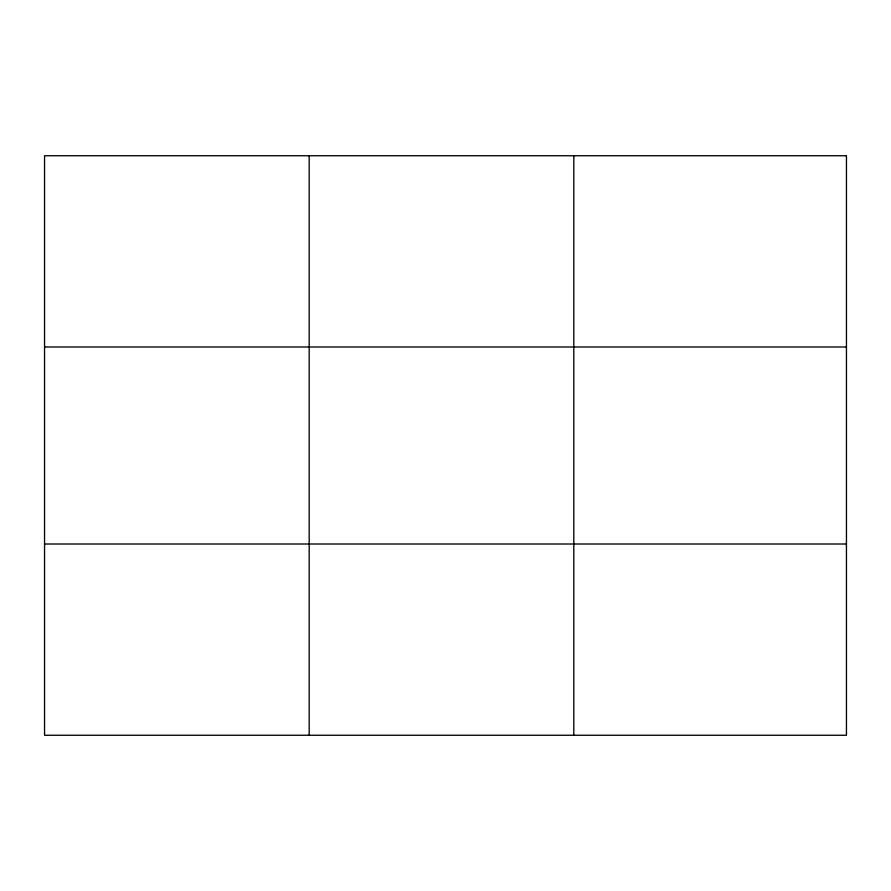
<?xml version="1.0" encoding="UTF-8"?>
<svg xmlns="http://www.w3.org/2000/svg" width="891" height="891" viewBox="0 0 891 891"><rect width="100%" height="100%" fill="white"/><g stroke="black" fill="none" stroke-linecap="round" stroke-linejoin="round"><path stroke-width="1.34" d="M309.177 155.747L309.177 735.253M573.804 155.747L573.804 735.253M44.55 346.989L846.45 346.989M44.55 544.011L846.45 544.011M846.45 155.747L846.45 735.253L44.55 735.253L44.55 155.747L846.45 155.747"/></g></svg>
